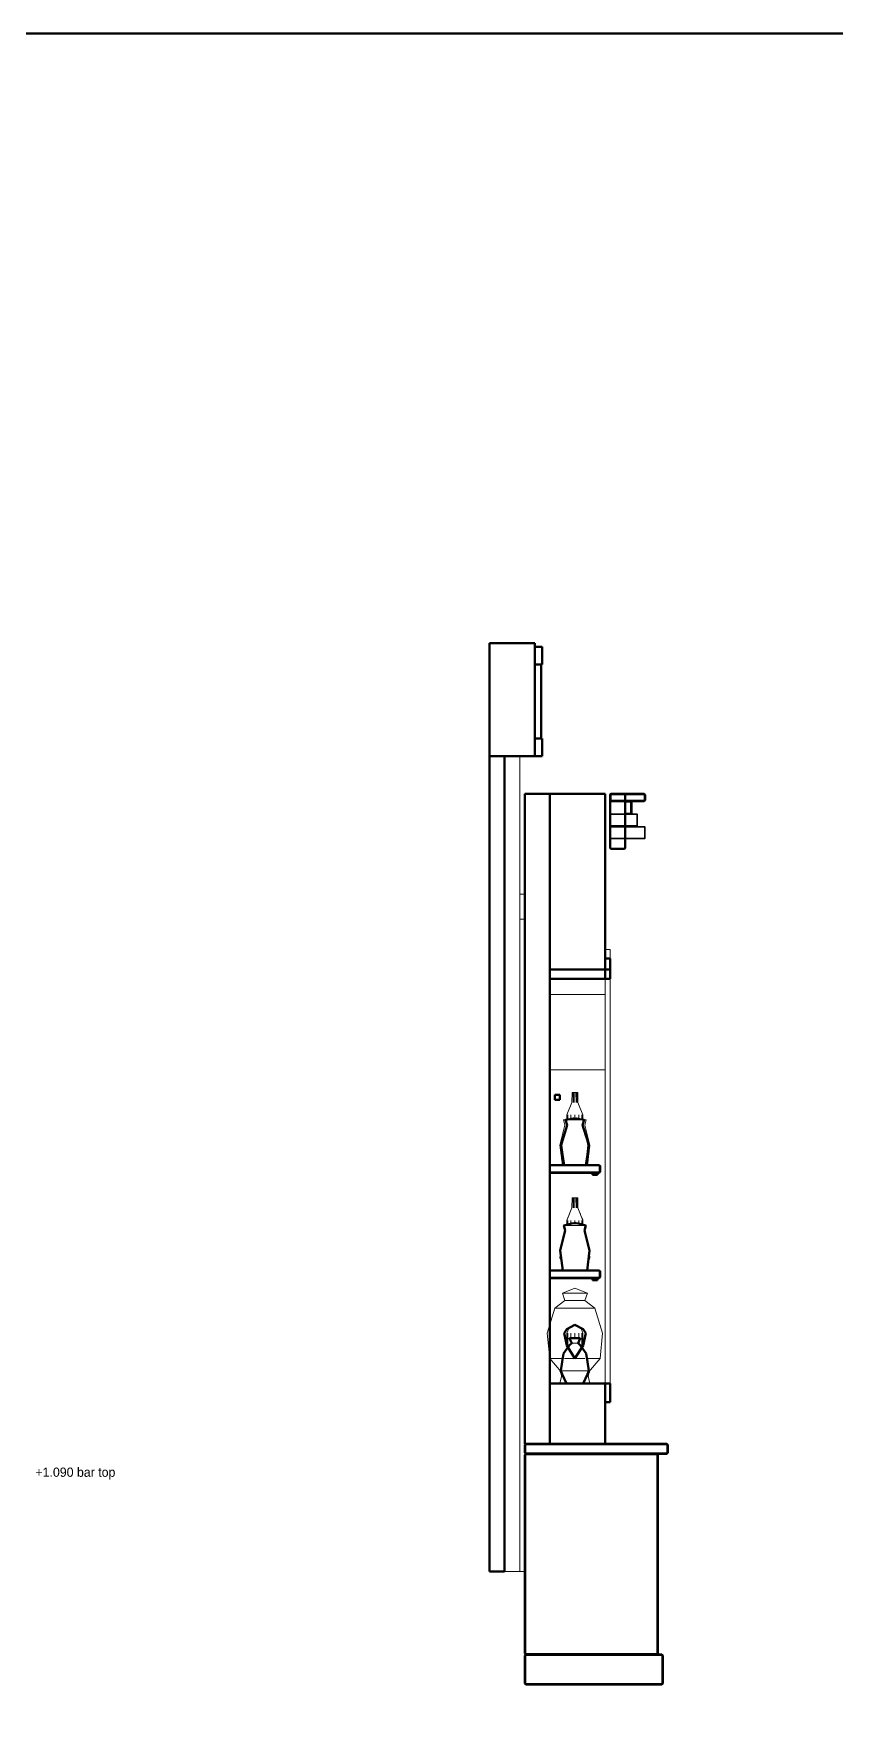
# Model space of a CAD drawing. Header units: metres. Extents: x 10 to 831, y 10 to 584.
# Drawn here: x 474.1 to 633.9, y 250.6 to 584 of the extents above; entities that cross this region are included whole.
import ezdxf

# ---------------------------------------------------------------- set-up
doc = ezdxf.new("R2010")
doc.units = ezdxf.units.M
for name, color, linetype, lineweight in [('CUT', 7, 'Continuous', 50), ('DIM', 1, 'Continuous', 13), ('FRAME', 7, 'Continuous', 50), ('VIS', 8, 'Continuous', 13)]:
    doc.layers.add(name, color=color, linetype=linetype, lineweight=lineweight)

msp = doc.modelspace()

# ---------------------------------------------------------------- linework, layer by layer
at = {"layer": 'CUT'}
for p, q in [((574, 462.5), (565, 462.5)), ((565, 462.5), (565, 440)), ((574, 440), (574, 462.5)), ((575.5, 461.75), (574, 461.75)), ((574, 461.75), (574, 458.25)), ((575.5, 458.25), (575.5, 461.75)), ((575.25, 458.25), (574, 458.25)), ((574, 458.25), (574, 443.5)), ((574, 458.25), (575.5, 458.25)), ((575.25, 443.5), (575.25, 458.25)), ((574, 443.5), (575.25, 443.5)), ((575.5, 443.5), (574, 443.5)), ((574, 443.5), (574, 440)), ((575.5, 440), (575.5, 443.5)), ((568, 440), (565, 440)), ((565, 440), (565, 277.5)), ((565, 440), (574, 440)), ((568, 277.5), (568, 440)), ((574, 440), (575.5, 440)), ((572, 303), (572, 432.5)), ((572, 432.5), (577, 432.5)), ((577, 398.6665), (577, 432.5)), ((577, 432.5), (588, 432.5)), ((577, 432.5), (577, 303)), ((588, 432.5), (588, 398.6665)), ((589, 432.3), (589.2, 432.5)), ((589.15, 432.5), (589, 432.35)), ((589, 432.35), (589, 421.65)), ((589, 431.2), (589, 432.3)), ((589.2, 431), (589, 431.2)), ((591.85, 432.5), (589.15, 432.5)), ((589.2, 432.5), (595.8, 432.5)), ((595.8, 431), (589.2, 431)), ((592, 432.35), (591.85, 432.5)), ((592, 421.65), (592, 432.35)), ((592.15, 431), (592, 430.85)), ((592, 430.85), (592, 428.65)), ((593.1, 431), (592.15, 431)), ((593.25, 430.85), (593.1, 431)), ((593.25, 428.65), (593.25, 430.85)), ((595.8, 432.5), (596, 432.3)), ((596, 431.2), (595.8, 431)), ((596, 432.3), (596, 431.2)), ((592, 428.65), (592.15, 428.5)), ((592.15, 428.5), (593.1, 428.5)), ((593.1, 428.5), (593.25, 428.65)), ((589, 421.65), (589.15, 421.5)), ((589.15, 421.5), (591.85, 421.5)), ((591.85, 421.5), (592, 421.65)), ((577, 397.5), (577, 398.6665)), ((577, 397.2825), (577, 397.5)), ((577, 397.5), (588, 397.5)), ((588, 397.5), (577, 397.5)), ((577, 395.8565), (577, 397.2825)), ((589, 399.6485), (588, 399.6485)), ((588, 399.6485), (588, 399.11)), ((588, 399.11), (588, 397.538)), ((588, 398.6665), (588, 397.5)), ((588, 397.538), (588, 397.5)), ((588, 397.5), (589, 397.5)), ((588, 397.5), (588, 397.2825)), ((588, 396.0475), (588, 397.5)), ((588, 397.5), (589, 397.5)), ((588, 397.2825), (588, 395.8565)), ((589, 399.11), (589, 399.6485)), ((589, 397.538), (589, 399.11)), ((589, 397.5), (589, 397.538)), ((589, 397.5), (589, 396.0475)), ((577, 395.616), (577, 395.8565)), ((588, 395.616), (577, 395.616)), ((588, 395.616), (588, 396.0475)), ((588, 395.8565), (588, 395.616)), ((589, 395.616), (588, 395.616)), ((589, 396.0475), (589, 395.616)), ((579, 372.5), (578, 372.5)), ((578, 372.5), (578, 371.5)), ((578, 371.5), (579, 371.5)), ((579, 371.5), (579, 372.5)), ((581.043, 367.659), (580.1515, 367.5)), ((580.1515, 367.5), (580.463, 366.5)), ((581.726, 367.7265), (581.043, 367.659)), ((582.274, 367.7265), (581.726, 367.7265)), ((582.957, 367.659), (582.274, 367.7265)), ((583.8485, 367.5), (582.957, 367.659)), ((583.537, 366.5), (583.8485, 367.5)), ((579.508, 363.437), (579.274, 362.5)), ((580.463, 366.5), (579.508, 363.437)), ((584.492, 363.437), (583.537, 366.5)), ((584.726, 362.5), (584.492, 363.437)), ((579.274, 362.5), (579.508, 360.6255)), ((579.508, 360.6255), (579.8395, 358.5)), ((584.1605, 358.5), (584.492, 360.6255)), ((584.492, 360.6255), (584.726, 362.5)), ((577.15, 358.5), (577, 358.35)), ((577, 358.35), (577, 357.15)), ((577, 357.15), (577.15, 357)), ((586.85, 358.5), (577.15, 358.5)), ((577.15, 357), (586.85, 357)), ((579.8395, 358.5), (581.043, 358.5)), ((581.043, 358.5), (581.726, 358.5)), ((581.726, 358.5), (582.274, 358.5)), ((582.274, 358.5), (582.957, 358.5)), ((582.957, 358.5), (584.1605, 358.5)), ((585.5, 356.6), (585.5, 357)), ((585.5, 357), (586.5, 357)), ((586.5, 357), (586.5, 356.6)), ((587, 358.35), (586.85, 358.5)), ((586.85, 357), (587, 357.15)), ((587, 357.15), (587, 358.35)), ((586.5, 356.6), (585.5, 356.6)), ((579.8185, 346.5), (581.377, 346.8465)), ((581.377, 346.8465), (581.761, 346.9145)), ((581.761, 346.9145), (581.9315, 346.9315)), ((581.9315, 346.9315), (582.0685, 346.9315)), ((582.0685, 346.9315), (582.239, 346.9145)), ((582.239, 346.9145), (582.623, 346.8465)), ((582.623, 346.8465), (584.1815, 346.5)), ((579.0685, 341.5), (580.0685, 345.5)), ((580.0685, 345.5), (579.8185, 346.5)), ((584.1815, 346.5), (583.9315, 345.5)), ((583.9315, 345.5), (584.9315, 341.5)), ((579.5685, 337.5), (579.0685, 341.5)), ((584.9315, 341.5), (584.4315, 337.5)), ((577.15, 337.5), (577, 337.35)), ((577, 337.35), (577, 336.15)), ((586.85, 337.5), (577.15, 337.5)), ((581.377, 337.5), (579.5685, 337.5)), ((581.761, 337.5), (581.377, 337.5)), ((581.9315, 337.5), (581.761, 337.5)), ((582.0685, 337.5), (581.9315, 337.5)), ((582.239, 337.5), (582.0685, 337.5)), ((582.623, 337.5), (582.239, 337.5)), ((584.4315, 337.5), (582.623, 337.5)), ((587, 337.35), (586.85, 337.5)), ((587, 336.15), (587, 337.35)), ((577, 336.15), (577.15, 336)), ((577.15, 336), (586.85, 336)), ((585.5, 335.6), (585.5, 336)), ((585.5, 336), (586.5, 336)), ((586.5, 335.6), (585.5, 335.6)), ((586.5, 336), (586.5, 335.6)), ((586.85, 336), (587, 336.15)), ((580.3755, 325.809), (579.8475, 325)), ((579.8475, 325), (580.3755, 322.573)), ((582, 326.6665), (580.3755, 325.809)), ((580.95, 323.9395), (580.932, 324)), ((580.932, 324), (580.95, 324)), ((580.95, 324), (581.565, 324)), ((581.3645, 323), (580.95, 323.9395)), ((581.565, 324), (582, 324)), ((583.6245, 325.809), (582, 326.6665)), ((582, 324), (582.435, 324)), ((582.435, 324), (583.05, 324)), ((583.05, 323.9395), (582.6355, 323)), ((583.05, 324), (583.068, 324)), ((583.068, 324), (583.05, 323.9395)), ((584.1525, 325), (583.6245, 325.809)), ((583.6245, 322.573), (584.1525, 325)), ((579.465, 319.294), (579.7525, 321)), ((579.7525, 321), (580.95, 322.624)), ((580.3755, 322.573), (582, 320)), ((580.95, 322.624), (581.3645, 323)), ((582, 320), (583.6245, 322.573)), ((582.6355, 323), (583.05, 322.624)), ((583.05, 322.624), (584.2475, 321)), ((584.2475, 321), (584.535, 319.294)), ((579.209, 317.5), (579.465, 319.294)), ((579.465, 316.8595), (579.209, 317.5)), ((580.3425, 315), (579.465, 316.8595)), ((584.535, 316.8595), (583.6575, 315)), ((584.535, 319.294), (584.791, 317.5)), ((584.791, 317.5), (584.535, 316.8595)), ((577, 313.3385), (577, 315)), ((577, 315), (588, 315)), ((580.95, 315), (580.3425, 315)), ((581.565, 315), (580.95, 315)), ((582, 315), (581.565, 315)), ((582.435, 315), (582, 315)), ((583.05, 315), (582.435, 315)), ((583.6575, 315), (583.05, 315)), ((589, 315), (588, 315)), ((588, 315), (588, 313.564)), ((588, 315), (588, 313.3385)), ((588, 313.564), (588, 311.25)), ((589, 312.9255), (589, 315)), ((577, 303), (577, 313.3385)), ((588, 313.3385), (588, 303)), ((588, 311.25), (589, 311.25)), ((589, 311.25), (589, 312.9255)), ((572.2, 303), (572, 302.8)), ((577, 303), (572, 303)), ((572, 302.8), (572, 301.2)), ((572, 301.2), (572.2, 301)), ((572, 300.8), (572.2, 301)), ((572, 261.2), (572, 300.8)), ((600.3, 303), (572.2, 303)), ((572.2, 301), (600.3, 301)), ((572.2, 301), (598.3, 301)), ((588, 303), (577, 303)), ((598.3, 301), (598.5, 300.8)), ((598.5, 300.8), (598.5, 261.2)), ((600.5, 302.8), (600.3, 303)), ((600.3, 301), (600.5, 301.2)), ((600.5, 301.2), (600.5, 302.8)), ((565, 277.5), (568, 277.5)), ((572.2, 261), (572, 261.2)), ((572.2, 261), (572, 260.8)), ((572, 260.8), (572, 255.2)), ((598.3, 261), (572.2, 261)), ((599.3, 261), (572.2, 261)), ((598.5, 261.2), (598.3, 261)), ((599.5, 260.8), (599.3, 261)), ((599.5, 255.2), (599.5, 260.8)), ((572, 255.2), (572.2, 255)), ((572.2, 255), (599.3, 255)), ((599.3, 255), (599.5, 255.2))]:
    msp.add_line(p, q, dxfattribs=at)
at = {"layer": 'FRAME'}
msp.add_lwpolyline([(10, 10), (831, 10), (831, 584), (10, 584), (10, 10)], close=True, dxfattribs=at)
at = {"layer": 'VIS'}
for p, q in [((574, 462.5), (565, 462.5)), ((565, 440), (565, 462.5)), ((565, 462.5), (565, 462.5)), ((574, 462.5), (565, 462.5)), ((565, 440), (565, 462.5)), ((574, 462.5), (574, 462.5)), ((574, 461.8975), (574, 462.5)), ((574, 440), (574, 462.5)), ((575.5, 461.75), (574, 461.75)), ((574, 458.456), (574, 461.75)), ((574, 461.75), (574, 461.75)), ((575.5, 461.75), (574, 461.75)), ((574, 458.25), (574, 461.75)), ((575.5, 461.75), (575.5, 461.75)), ((575.5, 458.25), (575.5, 461.75)), ((575.5, 458.25), (575.5, 461.75)), ((574, 458.25), (574, 458.25)), ((575.25, 458.25), (574, 458.25)), ((574, 443.5), (574, 458.25)), ((574, 458.25), (575.25, 458.25)), ((574, 458.25), (574, 443.5)), ((574, 458.25), (574, 458.25)), ((575.25, 458.25), (574, 458.25)), ((574, 443.5), (574, 458.25)), ((575.5, 458.25), (574, 458.25)), ((575.25, 458.25), (575.25, 458.25)), ((575.25, 443.5), (575.25, 458.25)), ((575.25, 458.25), (575.25, 458.25)), ((575.25, 443.5), (575.25, 458.25)), ((575.25, 443.5), (575.25, 458.25)), ((575.2855, 458.25), (575.5, 458.25)), ((575.5, 458.25), (575.5, 458.25)), ((574, 443.5), (574, 443.5)), ((574, 443.5), (575.25, 443.5)), ((574, 443.5), (574, 443.5)), ((575.25, 443.5), (574, 443.5)), ((574, 443.5), (574, 443.5)), ((575.25, 443.5), (574, 443.5)), ((575.5, 443.5), (574, 443.5)), ((574, 440), (574, 443.5)), ((574, 440), (574, 443.397)), ((575.5, 443.5), (575.1785, 443.5)), ((575.25, 443.5), (575.25, 443.5)), ((575.5, 443.5), (575.5, 443.5)), ((575.5, 440), (575.5, 443.5)), ((575.5, 440), (575.5, 443.5)), ((568, 440), (565, 440)), ((565, 277.5), (565, 440)), ((565, 440), (565, 440)), ((568, 440), (565, 440)), ((565, 277.5), (565, 440)), ((565, 440), (565, 440)), ((565, 440), (573.9, 440)), ((574, 440), (565, 440)), ((568, 440), (568, 440)), ((568, 277.5), (568, 440)), ((568, 440), (568, 440)), ((568, 440), (571, 440)), ((571, 440), (568, 440)), ((568, 440), (568, 277.5)), ((568, 440), (568, 440)), ((568, 440), (571, 440)), ((571, 440), (568, 440)), ((568, 440), (568, 439.9)), ((568, 440), (568, 440)), ((568, 440), (571, 440)), ((571, 440), (568, 440)), ((568, 440), (568, 439.9)), ((568, 440), (568, 440)), ((568, 440), (571, 440)), ((571, 440), (568, 440)), ((568, 440), (568, 439.9)), ((568, 440), (568, 440)), ((568, 440), (571, 440)), ((571, 440), (568, 440)), ((568, 440), (568, 439.9)), ((568, 440), (568, 440)), ((568, 440), (571, 440)), ((571, 440), (568, 440)), ((568, 440), (568, 439.9)), ((568, 440), (568, 440)), ((568, 440), (571, 440)), ((571, 440), (568, 440)), ((568, 440), (568, 439.9)), ((568, 440), (568, 440)), ((568, 440), (571, 440)), ((571, 440), (568, 440)), ((568, 440), (568, 439.9)), ((568, 440), (568, 440)), ((568, 440), (571, 440)), ((571, 440), (568, 440)), ((568, 440), (568, 439.9)), ((568, 440), (568, 440)), ((568, 440), (571, 440)), ((571, 440), (568, 440)), ((568, 440), (568, 439.9)), ((568, 440), (568, 440)), ((568, 440), (571, 440)), ((571, 440), (568, 440)), ((568, 440), (568, 439.9)), ((568, 440), (568, 440)), ((568, 440), (571, 440)), ((571, 440), (568, 440)), ((568, 440), (568, 439.9)), ((568, 440), (568, 440)), ((568, 440), (571, 440)), ((571, 440), (568, 440)), ((568, 440), (568, 439.9)), ((568, 440), (568, 440)), ((568, 440), (571, 440)), ((571, 440), (568, 440)), ((568, 440), (568, 439.9)), ((568, 440), (568, 440)), ((568, 440), (571, 440)), ((571, 440), (568, 440)), ((568, 440), (568, 439.9)), ((568, 440), (568, 440)), ((568, 440), (571, 440)), ((571, 440), (568, 440)), ((568, 440), (568, 439.9)), ((568, 440), (568, 440)), ((568, 440), (571, 440)), ((571, 440), (568, 440)), ((568, 440), (568, 439.9)), ((568, 440), (568, 440)), ((568, 440), (571, 440)), ((571, 440), (568, 440)), ((568, 440), (568, 439.9)), ((568, 440), (568, 440)), ((568, 440), (571, 440)), ((571, 440), (568, 440)), ((568, 440), (568, 439.9)), ((568, 440), (568, 440)), ((568, 440), (571, 440)), ((571, 440), (568, 440)), ((568, 440), (568, 439.9)), ((568, 440), (568, 440)), ((568, 440), (571, 440)), ((571, 440), (568, 440)), ((568, 440), (568, 439.9)), ((568, 440), (568, 440)), ((568, 440), (571, 440)), ((571, 440), (568, 440)), ((568, 440), (568, 439.9)), ((571, 440), (571, 440)), ((571, 277.5), (571, 440)), ((571, 440), (571, 440)), ((571, 440), (571, 440)), ((571, 440), (571, 440)), ((571, 440), (571, 440)), ((571, 440), (571, 440)), ((571, 440), (571, 440)), ((571, 440), (571, 440)), ((571, 440), (571, 440)), ((571, 440), (571, 440)), ((571, 440), (571, 440)), ((571, 440), (571, 440)), ((571, 440), (571, 440)), ((571, 440), (571, 440)), ((571, 440), (571, 440)), ((571, 440), (571, 440)), ((571, 440), (571, 440)), ((571, 440), (571, 440)), ((571, 440), (571, 440)), ((571, 440), (571, 440)), ((571, 440), (571, 440)), ((571, 440), (571, 440)), ((574, 440), (574, 440)), ((574, 440), (575.5, 440)), ((575.5, 440), (574, 440)), ((574, 440), (574, 440)), ((575.5, 440), (575.5, 440)), ((572, 303), (572, 432.5)), ((577, 432.5), (572, 432.5)), ((572, 432.5), (572, 432.5)), ((577, 432.5), (572, 432.5)), ((572, 303), (572, 432.5)), ((577, 397.673), (577, 432.5)), ((577, 432.5), (577, 432.5)), ((577, 432.5), (577, 432.5)), ((577, 432.5), (577, 397.6)), ((577, 432.5), (588, 432.5)), ((577, 432.5), (588, 432.5)), ((577, 432.5), (577, 398.6665)), ((577, 303), (577, 432.5)), ((588, 401.5), (588, 432.5)), ((588, 432.5), (588, 432.5)), ((588, 432.5), (588, 398.6665)), ((589, 432.35), (589.15, 432.5)), ((589, 432.3), (589.2, 432.5)), ((589, 432.3), (589.2, 432.5)), ((589, 432.35), (589.15, 432.5)), ((589, 432.35), (589, 432.35)), ((589, 421.65), (589, 432.35)), ((589.2, 432.3), (589, 432.3)), ((589, 431.2), (589, 432.3)), ((589, 432.3), (589, 432.3)), ((589, 431.2), (589, 432.3)), ((589, 428.514), (589, 431.2395)), ((589.2, 431), (589, 431.2)), ((589, 431.2), (589.2, 431.2)), ((589, 431.2), (589, 431.2)), ((589, 431.2), (589.2, 431)), ((589.15, 432.5), (589.15, 432.425)), ((589.15, 432.5), (589.15, 432.5)), ((589.15, 432.5), (589.254, 432.5)), ((591.85, 432.5), (589.15, 432.5)), ((589.15, 430.937), (589.15, 428.413)), ((589.2, 432.5), (589.2, 432.3)), ((589.2, 432.5), (595.8, 432.5)), ((589.2, 432.5), (589.2, 432.5)), ((595.8, 432.5), (589.2, 432.5)), ((589.2, 432.3), (589.2, 431.2)), ((595.8, 432.3), (589.2, 432.3)), ((589.2, 431.2), (589.2, 431)), ((589.2, 431.2), (595.8, 431.2)), ((592, 431), (589.2, 431)), ((589.2, 431), (589.2, 431)), ((595.8, 431), (589.2, 431)), ((591.85, 432.5), (591.85, 432.5)), ((592, 432.35), (591.85, 432.5)), ((591.85, 431.3405), (591.85, 432.249)), ((591.85, 428.514), (591.85, 431.0375)), ((592, 432.35), (591.925, 432.35)), ((592, 432.35), (592, 432.35)), ((592, 432.35), (592, 430.836)), ((592, 421.65), (592, 432.35)), ((592, 430.85), (592.15, 431)), ((592, 430.85), (592.15, 431)), ((592.15, 430.85), (592, 430.85)), ((592, 428.65), (592, 430.85)), ((592, 430.85), (592, 430.85)), ((592, 428.65), (592, 430.85)), ((592.15, 431), (592.15, 430.85)), ((592.15, 431), (592.15, 431)), ((592.15, 431), (593.1, 431)), ((593.1, 431), (592.15, 431)), ((593.1, 430.85), (592.15, 430.85)), ((592.15, 430.85), (592.15, 428.65)), ((595.8, 431), (593.1, 431)), ((593.1, 431), (593.25, 430.85)), ((593.1, 430.85), (593.1, 431)), ((593.1, 431), (593.1, 431)), ((593.25, 430.85), (593.1, 431)), ((593.25, 430.85), (593.1, 430.85)), ((593.1, 428.65), (593.1, 430.85)), ((593.25, 430.85), (593.25, 428.65)), ((593.25, 430.85), (593.25, 430.85)), ((593.25, 428.65), (593.25, 430.85)), ((595.8, 432.5), (596, 432.3)), ((595.8, 432.3), (595.8, 432.5)), ((595.8, 432.5), (595.8, 432.5)), ((596, 432.3), (595.8, 432.5)), ((596, 432.3), (595.8, 432.3)), ((595.8, 431.2), (595.8, 432.3)), ((595.8, 431), (595.8, 431.2)), ((595.8, 431.2), (596, 431.2)), ((596, 431.2), (595.8, 431)), ((596, 431.2), (595.8, 431)), ((595.8, 431), (595.8, 431)), ((596, 432.3), (596, 432.3)), ((596, 432.3), (596, 431.2)), ((596, 431.2), (596, 432.3)), ((596, 431.2), (596, 431.2)), ((589.15, 428.5), (589, 428.35)), ((589, 428.35), (589.15, 428.35)), ((589, 428.35), (589, 426.15)), ((589.15, 428.5), (589.075, 428.425)), ((589.15, 428.5), (589.075, 428.425)), ((589.15, 428.5), (589.075, 428.425)), ((589.15, 428.5), (589.075, 428.425)), ((589.15, 428.5), (589.075, 428.425)), ((589.15, 428.5), (589.075, 428.425)), ((589.15, 428.5), (589.075, 428.425)), ((589.15, 428.5), (589.075, 428.425)), ((589.15, 428.5), (589.075, 428.425)), ((589.15, 428.5), (589.075, 428.425)), ((589.15, 428.5), (589.075, 428.425)), ((589.15, 428.5), (589.075, 428.425)), ((589.15, 428.5), (589.075, 428.425)), ((589.15, 428.5), (589.075, 428.425)), ((589.15, 428.5), (589.075, 428.425)), ((589.15, 428.5), (589.075, 428.425)), ((589.15, 428.5), (589.15, 428.425)), ((589.15, 428.35), (589.15, 428.5)), ((591.95, 428.5), (589.15, 428.5)), ((589.15, 428.5), (589.15, 428.5)), ((589.15, 428.5), (592.05, 428.5)), ((589.15, 428.5), (589.15, 428.425)), ((589.15, 428.5), (589.15, 428.5)), ((591.95, 428.5), (589.15, 428.5)), ((589.15, 428.5), (592.05, 428.5)), ((589.15, 428.5), (589.15, 428.425)), ((591.95, 428.5), (589.15, 428.5)), ((589.15, 428.5), (589.15, 428.5)), ((589.15, 428.5), (592.05, 428.5)), ((589.15, 428.5), (589.15, 428.425)), ((589.15, 428.5), (589.15, 428.5)), ((591.95, 428.5), (589.15, 428.5)), ((589.15, 428.5), (592.05, 428.5)), ((589.15, 428.5), (589.15, 428.425)), ((591.95, 428.5), (589.15, 428.5)), ((589.15, 428.5), (589.15, 428.5)), ((589.15, 428.5), (592.05, 428.5)), ((589.15, 428.5), (589.15, 428.425)), ((589.15, 428.5), (589.15, 428.5)), ((591.95, 428.5), (589.15, 428.5)), ((589.15, 428.5), (592.05, 428.5)), ((589.15, 428.5), (589.15, 428.425)), ((591.95, 428.5), (589.15, 428.5)), ((589.15, 428.5), (589.15, 428.5)), ((589.15, 428.5), (592.05, 428.5)), ((589.15, 428.5), (589.15, 428.425)), ((589.15, 428.5), (589.15, 428.5)), ((591.95, 428.5), (589.15, 428.5)), ((589.15, 428.5), (592.05, 428.5)), ((589.15, 428.5), (589.15, 428.425)), ((591.95, 428.5), (589.15, 428.5)), ((589.15, 428.5), (589.15, 428.5)), ((589.15, 428.5), (592.05, 428.5)), ((589.15, 428.5), (589.15, 428.425)), ((589.15, 428.5), (589.15, 428.5)), ((591.95, 428.5), (589.15, 428.5)), ((589.15, 428.5), (592.05, 428.5)), ((589.15, 428.5), (589.15, 428.425)), ((591.95, 428.5), (589.15, 428.5)), ((589.15, 428.5), (589.15, 428.5)), ((589.15, 428.5), (592.05, 428.5)), ((589.15, 428.5), (589.15, 428.425)), ((589.15, 428.5), (589.15, 428.5)), ((591.95, 428.5), (589.15, 428.5)), ((589.15, 428.5), (592.05, 428.5)), ((589.15, 428.5), (589.15, 428.425)), ((591.95, 428.5), (589.15, 428.5)), ((589.15, 428.5), (589.15, 428.5)), ((589.15, 428.5), (592.05, 428.5)), ((589.15, 428.5), (589.15, 428.425)), ((589.15, 428.5), (589.15, 428.5)), ((591.95, 428.5), (589.15, 428.5)), ((589.15, 428.5), (592.05, 428.5)), ((589.15, 428.5), (589.15, 428.425)), ((591.95, 428.5), (589.15, 428.5)), ((589.15, 428.5), (589.15, 428.5)), ((589.15, 428.5), (592.05, 428.5)), ((589.15, 428.5), (589.15, 428.425)), ((589.15, 428.5), (589.15, 428.5)), ((591.95, 428.5), (589.15, 428.5)), ((589.15, 428.5), (592.05, 428.5)), ((589.15, 428.5), (589.15, 428.425)), ((591.95, 428.5), (589.15, 428.5)), ((589.15, 428.5), (589.15, 428.5)), ((589.15, 428.5), (592.05, 428.5)), ((589.15, 428.35), (594.35, 428.35)), ((589.15, 426.15), (589.15, 428.35)), ((592.15, 428.5), (592, 428.65)), ((592, 428.65), (592.15, 428.65)), ((592, 428.65), (592, 428.65)), ((592, 428.65), (592.15, 428.5)), ((592, 428.514), (592, 428.413)), ((592.15, 428.65), (592.15, 428.5)), ((592.15, 428.65), (593.1, 428.65)), ((593.1, 428.5), (592.15, 428.5)), ((592.15, 428.5), (592.15, 428.5)), ((593.1, 428.5), (592.15, 428.5)), ((594.35, 428.5), (593.05, 428.5)), ((594.35, 428.5), (593.05, 428.5)), ((594.35, 428.5), (593.05, 428.5)), ((594.35, 428.5), (593.05, 428.5)), ((594.35, 428.5), (593.05, 428.5)), ((594.35, 428.5), (593.05, 428.5)), ((594.35, 428.5), (593.05, 428.5)), ((594.35, 428.5), (593.05, 428.5)), ((594.35, 428.5), (593.05, 428.5)), ((594.35, 428.5), (593.05, 428.5)), ((594.35, 428.5), (593.05, 428.5)), ((594.35, 428.5), (593.05, 428.5)), ((594.35, 428.5), (593.05, 428.5)), ((594.35, 428.5), (593.05, 428.5)), ((594.35, 428.5), (593.05, 428.5)), ((594.35, 428.5), (593.05, 428.5)), ((594.35, 428.5), (593.05, 428.5)), ((593.1, 428.5), (593.1, 428.65)), ((593.1, 428.65), (593.25, 428.65)), ((593.25, 428.65), (593.1, 428.5)), ((593.25, 428.65), (593.1, 428.5)), ((593.1, 428.5), (593.1, 428.5)), ((593.15, 428.5), (594.35, 428.5)), ((593.15, 428.5), (594.35, 428.5)), ((593.15, 428.5), (594.35, 428.5)), ((593.15, 428.5), (594.35, 428.5)), ((593.15, 428.5), (594.35, 428.5)), ((593.15, 428.5), (594.35, 428.5)), ((593.15, 428.5), (594.35, 428.5)), ((593.15, 428.5), (594.35, 428.5)), ((593.15, 428.5), (594.35, 428.5)), ((593.15, 428.5), (594.35, 428.5)), ((593.15, 428.5), (594.35, 428.5)), ((593.15, 428.5), (594.35, 428.5)), ((593.15, 428.5), (594.35, 428.5)), ((593.15, 428.5), (594.35, 428.5)), ((593.15, 428.5), (594.35, 428.5)), ((593.15, 428.5), (594.35, 428.5)), ((593.15, 428.5), (594.35, 428.5)), ((593.25, 428.65), (593.25, 428.65)), ((594.35, 428.5), (594.425, 428.425)), ((594.35, 428.5), (594.35, 428.35)), ((594.5, 428.35), (594.35, 428.5)), ((594.35, 428.5), (594.35, 428.5)), ((594.35, 428.5), (594.425, 428.425)), ((594.35, 428.5), (594.35, 428.425)), ((594.35, 428.5), (594.35, 428.5)), ((594.35, 428.5), (594.425, 428.425)), ((594.35, 428.5), (594.35, 428.425)), ((594.35, 428.5), (594.35, 428.5)), ((594.35, 428.5), (594.425, 428.425)), ((594.35, 428.5), (594.35, 428.425)), ((594.35, 428.5), (594.35, 428.5)), ((594.35, 428.5), (594.425, 428.425)), ((594.35, 428.5), (594.35, 428.425)), ((594.35, 428.5), (594.35, 428.5)), ((594.35, 428.5), (594.425, 428.425)), ((594.35, 428.5), (594.35, 428.425)), ((594.35, 428.5), (594.35, 428.5)), ((594.35, 428.5), (594.425, 428.425)), ((594.35, 428.5), (594.35, 428.425)), ((594.35, 428.5), (594.35, 428.5)), ((594.35, 428.5), (594.425, 428.425)), ((594.35, 428.5), (594.35, 428.425)), ((594.35, 428.5), (594.35, 428.5)), ((594.35, 428.5), (594.425, 428.425)), ((594.35, 428.5), (594.35, 428.425)), ((594.35, 428.5), (594.35, 428.5)), ((594.35, 428.5), (594.425, 428.425)), ((594.35, 428.5), (594.35, 428.425)), ((594.35, 428.5), (594.35, 428.5)), ((594.35, 428.5), (594.425, 428.425)), ((594.35, 428.5), (594.35, 428.425)), ((594.35, 428.5), (594.35, 428.5)), ((594.35, 428.5), (594.425, 428.425)), ((594.35, 428.5), (594.35, 428.425)), ((594.35, 428.5), (594.35, 428.5)), ((594.35, 428.5), (594.425, 428.425)), ((594.35, 428.5), (594.35, 428.425)), ((594.35, 428.5), (594.35, 428.5)), ((594.35, 428.5), (594.425, 428.425)), ((594.35, 428.5), (594.35, 428.425)), ((594.35, 428.5), (594.35, 428.5)), ((594.35, 428.5), (594.425, 428.425)), ((594.35, 428.5), (594.35, 428.425)), ((594.35, 428.5), (594.35, 428.5)), ((594.35, 428.5), (594.425, 428.425)), ((594.35, 428.5), (594.35, 428.425)), ((594.35, 428.5), (594.35, 428.5)), ((594.35, 428.5), (594.425, 428.425)), ((594.35, 428.5), (594.35, 428.425)), ((594.35, 428.5), (594.35, 428.5)), ((594.35, 428.35), (594.5, 428.35)), ((594.35, 428.35), (594.35, 426.15)), ((594.5, 428.35), (594.5, 428.35)), ((594.5, 426.15), (594.5, 428.35)), ((589, 425.8895), (589, 426.1925)), ((589.15, 426.15), (589, 426.15)), ((589, 426.15), (589.15, 426)), ((589, 426.15), (589, 426.15)), ((589, 425.85), (589.15, 425.85)), ((589, 425.85), (589, 423.65)), ((589.15, 423.65), (589, 423.65)), ((589, 423.65), (589.15, 423.5)), ((589, 423.65), (589, 423.65)), ((589, 421.65), (589, 423.568)), ((589.15, 426), (589.15, 426.15)), ((594.35, 426.15), (589.15, 426.15)), ((589.15, 426), (594.35, 426)), ((589.15, 425.85), (589.15, 425.925)), ((589.15, 423.65), (589.15, 425.85)), ((589.15, 425.85), (595.85, 425.85)), ((589.15, 423.5), (589.15, 423.65)), ((595.85, 423.65), (589.15, 423.65)), ((589.15, 423.5), (595.85, 423.5)), ((589.15, 423.467), (589.15, 421.65)), ((591.85, 421.65), (591.85, 423.568)), ((592, 423.467), (592, 421.65)), ((595.85, 426), (594.3275, 426)), ((594.35, 426), (594.5, 426.15)), ((594.5, 426.15), (594.35, 426.15)), ((594.35, 426.15), (594.35, 426)), ((594.35, 426), (594.35, 426)), ((595.85, 426), (595.85, 425.85)), ((596, 425.85), (595.85, 426)), ((595.85, 425.85), (596, 425.85)), ((595.85, 425.85), (595.85, 423.65)), ((595.85, 423.5), (596, 423.65)), ((596, 423.65), (595.85, 423.65)), ((595.85, 423.65), (595.85, 423.5)), ((595.85, 423.5), (595.85, 423.5)), ((596, 425.85), (596, 425.85)), ((596, 423.65), (596, 425.85)), ((589.15, 421.5), (589, 421.65)), ((589, 421.65), (589.15, 421.65)), ((589, 421.65), (589, 421.65)), ((589, 421.65), (589.15, 421.5)), ((589.15, 421.65), (589.15, 421.5)), ((589.15, 421.65), (591.85, 421.65)), ((591.85, 421.5), (589.15, 421.5)), ((589.15, 421.5), (589.15, 421.5)), ((591.85, 421.5), (589.15, 421.5)), ((591.85, 421.5), (591.85, 421.65)), ((591.85, 421.65), (592, 421.65)), ((592, 421.65), (591.85, 421.5)), ((592, 421.65), (591.85, 421.5)), ((591.85, 421.5), (591.85, 421.5)), ((592, 421.65), (592, 421.65)), ((571.158, 412.5), (571.8945, 412.5)), ((571.158, 412.5), (571.8945, 412.5)), ((571.7895, 407.5), (571.0525, 407.5)), ((588, 399.6485), (588, 401.4985)), ((588, 401.4985), (588, 401.463)), ((588, 401.4985), (589, 401.4985)), ((589, 401.4985), (589, 399.6485)), ((577, 397.5), (577, 398.6665)), ((577, 397.5), (577, 397.5)), ((577, 397.5), (577, 395.875)), ((577, 397.5), (588, 397.5)), ((577, 397.5), (577, 397.5)), ((588, 397.5), (577, 397.5)), ((577, 397.5), (577, 397.5)), ((577, 397.5), (588, 397.5)), ((577, 397.5), (588, 397.5)), ((577, 397.5), (577, 397.2825)), ((577, 395.8565), (577, 397.2825)), ((588, 399.6485), (589, 399.6485)), ((588, 399.6485), (588, 399.11)), ((588, 399.6455), (588, 399.3605)), ((588, 399.3605), (588, 397.5755)), ((588, 399.11), (588, 397.538)), ((588, 397.5), (588, 398.6665)), ((588, 397.5755), (588, 397.538)), ((588, 397.5), (588, 397.538)), ((588, 395.875), (588, 397.5)), ((588, 397.5), (588, 397.5)), ((588, 397.5), (588, 397.5)), ((588, 397.5), (588, 397.4645)), ((588, 397.5), (588, 397.5)), ((588, 397.5), (588, 395.875)), ((588, 397.5), (589, 397.5)), ((588, 397.5), (588, 397.5)), ((589, 397.5), (588, 397.5)), ((588, 397.5), (588, 397.5)), ((588, 397.5), (588, 397.5)), ((588, 397.5), (589, 397.5)), ((588, 397.5), (589, 397.5)), ((588, 397.5), (588, 396.0475)), ((588, 397.5), (588, 397.2825)), ((588, 397.2825), (588, 395.8565)), ((589, 399.3605), (589, 399.681)), ((589, 399.6485), (589, 399.11)), ((589, 397.5755), (589, 399.3605)), ((589, 397.538), (589, 399.11)), ((589, 397.5), (589, 397.538)), ((589, 395.875), (589, 397.5)), ((589, 397.5), (589, 397.5)), ((589, 397.5), (589, 397.5)), ((589, 397.5), (589, 397.4645)), ((589, 397.5), (589, 397.5)), ((589, 397.5), (589, 396.0475)), ((577, 395.875), (577, 395.616)), ((577, 395.616), (577, 395.8565)), ((577, 395.616), (588, 395.616)), ((577, 394.1665), (577, 395.5905)), ((577, 392.5), (577, 394.1665)), ((588, 396.0475), (588, 395.616)), ((588, 395.616), (588, 395.875)), ((588, 395.875), (588, 395.616)), ((588, 395.616), (588, 395.8565)), ((588, 395.616), (589, 395.616)), ((588, 394.1665), (588, 395.5905)), ((588, 395.5495), (588, 394.1665)), ((588, 394.1665), (588, 392.5)), ((588, 392.375), (588, 394.1665)), ((589, 396.0475), (589, 395.616)), ((589, 395.616), (589, 395.875)), ((589, 395.5495), (589, 394.1665)), ((589, 394.1665), (589, 392.375)), ((577, 392.5), (577, 392.5)), ((577, 392.375), (577, 392.5)), ((588, 392.5), (577, 392.5)), ((577, 390.5), (577, 392.375)), ((577, 388.5415), (577, 390.5)), ((588, 392.5), (588, 392.5)), ((588, 392.5), (588, 392.375)), ((588, 392.375), (588, 390.5)), ((588, 390.5), (588, 392.375)), ((588, 390.5), (588, 388.5415)), ((588, 388.5415), (588, 390.5)), ((589, 392.375), (589, 390.5)), ((589, 390.5), (589, 388.5415)), ((577, 386.5), (577, 388.5415)), ((588, 388.5415), (588, 386.5)), ((588, 386.5), (588, 388.5415)), ((589, 388.5415), (589, 386.5)), ((577, 384.375), (577, 386.5)), ((577, 382.1665), (577, 384.375)), ((588, 386.5), (588, 384.375)), ((588, 384.375), (588, 386.5)), ((588, 384.375), (588, 382.1665)), ((588, 382.1665), (588, 384.375)), ((589, 386.5), (589, 384.375)), ((589, 384.375), (589, 382.1665)), ((577, 379.875), (577, 382.1665)), ((588, 382.1665), (588, 379.875)), ((588, 379.875), (588, 382.1665)), ((589, 382.1665), (589, 379.875)), ((577, 377.5), (577, 379.875)), ((577, 377.5), (588, 377.5)), ((577, 377.5), (577, 377.5)), ((577, 375.0415), (577, 377.5)), ((588, 377.5), (577, 377.5)), ((588, 379.875), (588, 377.5)), ((588, 377.5), (588, 379.875)), ((588, 377.5), (588, 377.5)), ((588, 377.5), (588, 375.0415)), ((588, 375.0415), (588, 377.5)), ((589, 379.875), (589, 377.5)), ((589, 377.5), (589, 375.0415)), ((577, 372.5), (577, 375.0415)), ((588, 375.0415), (588, 372.5)), ((588, 372.5), (588, 375.0415)), ((589, 375.0415), (589, 372.5)), ((577, 358.4755), (577, 372.5)), ((579, 372.5), (578, 372.5)), ((578, 371.5), (578, 372.5)), ((578, 372.5), (578, 372.5)), ((579, 372.5), (578, 372.5)), ((578, 371.5), (578, 372.5)), ((578, 371.5), (578, 371.5)), ((578, 371.5), (579, 371.5)), ((579, 371.5), (578, 371.5)), ((579, 372.5), (579, 372.5)), ((579, 371.5), (579, 372.5)), ((579, 371.5), (579, 372.5)), ((579, 371.5), (579, 371.5)), ((580.4, 368.5), (581.4, 371)), ((581.4, 371), (581.45, 373)), ((581.45, 373), (581.487, 373)), ((581.5235, 373), (581.45, 373)), ((581.4805, 371), (581.5235, 373)), ((581.725, 373), (581.5235, 373)), ((581.7, 371), (581.725, 373)), ((582, 373), (581.725, 373)), ((582, 371), (582, 373)), ((582.275, 373), (582, 373)), ((582.3, 371), (582.275, 373)), ((582.4765, 373), (582.275, 373)), ((582.5195, 371), (582.4765, 373)), ((582.55, 373), (582.4765, 373)), ((582.55, 373), (582.6, 371)), ((582.6, 371), (583.6, 368.5)), ((588, 372.5), (588, 315)), ((588, 315), (588, 372.5)), ((589, 372.5), (589, 315)), ((579.75, 367.5), (582, 368)), ((580, 366.5), (579.75, 367.5)), ((579.75, 367.5), (579.7725, 367.5)), ((579.973, 367.5), (579.75, 367.5)), ((579.9545, 367.5455), (580.466, 367.659)), ((579.9545, 367.5455), (580.466, 367.659)), ((579.9545, 367.5455), (580.466, 367.659)), ((580.1515, 367.5), (579.973, 367.5)), ((580.1515, 367.5), (581.043, 367.659)), ((580.463, 366.5), (580.1515, 367.5)), ((580.2225, 367.5), (580.597, 367.5)), ((580.4, 367.7), (580.4, 368.5)), ((580.597, 367.5), (581.4995, 367.5)), ((580.6145, 367.7), (580.6145, 368.5)), ((581.726, 367.7265), (581.043, 367.659)), ((581.2, 367.9), (581.2, 368.5)), ((581.4995, 367.5), (582.5005, 367.5)), ((582.274, 367.7265), (581.726, 367.7265)), ((582, 368.1), (582, 368.5)), ((582, 368), (584.25, 367.5)), ((582.957, 367.659), (582.274, 367.7265)), ((582.5005, 367.5), (583.403, 367.5)), ((582.8, 367.9), (582.8, 368.5)), ((583.8485, 367.5), (582.957, 367.659)), ((583.3855, 367.7), (583.3855, 368.5)), ((583.403, 367.5), (583.84, 367.5)), ((583.537, 366.5), (583.8485, 367.5)), ((583.6, 368.5), (583.6, 367.6)), ((583.6365, 367.6365), (584.1475, 367.5225)), ((583.6365, 367.6365), (584.1475, 367.5225)), ((583.6365, 367.6365), (584.1475, 367.5225)), ((584.027, 367.5), (583.8485, 367.5)), ((584.25, 367.5), (584, 366.5)), ((584.25, 367.5), (584.027, 367.5)), ((579, 362.5), (580, 366.5)), ((579.05, 362.7), (579.275, 363.6)), ((579.05, 362.7), (579.275, 363.6)), ((579.05, 362.7), (579.275, 363.6)), ((579.274, 362.5), (579.508, 363.437)), ((579.35, 363.9), (579.375, 364)), ((579.35, 363.9), (579.375, 364)), ((579.35, 363.9), (579.375, 364)), ((579.45, 364.3), (579.475, 364.4)), ((579.45, 364.3), (579.475, 364.4)), ((579.45, 364.3), (579.475, 364.4)), ((580.463, 366.5), (579.508, 363.437)), ((579.6, 364.9), (579.625, 365)), ((579.6, 364.9), (579.625, 365)), ((579.6, 364.9), (579.625, 365)), ((579.7, 365.3), (579.725, 365.4)), ((579.7, 365.3), (579.725, 365.4)), ((579.7, 365.3), (579.725, 365.4)), ((584.492, 363.437), (583.537, 366.5)), ((584, 366.5), (585, 362.5)), ((584.726, 362.5), (584.492, 363.437)), ((579.5, 358.5), (579, 362.5)), ((579.15, 361.3), (579.1375, 361.4)), ((579.15, 361.3), (579.1375, 361.4)), ((579.15, 361.3), (579.1375, 361.4)), ((579.508, 360.6255), (579.274, 362.5)), ((579.8395, 358.5), (579.508, 360.6255)), ((584.1605, 358.5), (584.492, 360.6255)), ((584.726, 362.5), (584.492, 360.6255)), ((585, 362.5), (584.5, 358.5)), ((584.725, 360.3), (584.6875, 360)), ((584.725, 360.3), (584.6875, 360)), ((584.725, 360.3), (584.6875, 360)), ((584.85, 361.3), (584.8125, 361)), ((584.85, 361.3), (584.8125, 361)), ((584.85, 361.3), (584.8125, 361)), ((584.95, 362.1), (584.9375, 362)), ((584.95, 362.1), (584.9375, 362)), ((584.95, 362.1), (584.9375, 362)), ((577, 358.35), (577.15, 358.5)), ((577, 358.35), (577.15, 358.5)), ((577.15, 358.35), (577, 358.35)), ((577, 357.15), (577, 358.35)), ((577, 358.35), (577, 358.35)), ((577, 357.15), (577, 358.35)), ((577, 337.439), (577, 357.1735)), ((577.15, 357), (577, 357.15)), ((577, 357.15), (577.15, 357.15)), ((577, 357.15), (577, 357.15)), ((577, 357.15), (577.15, 357)), ((577.15, 358.5), (577.15, 358.35)), ((577.15, 358.5), (577.15, 358.5)), ((577.15, 358.5), (579.474, 358.5)), ((586.85, 358.5), (577.15, 358.5)), ((586.85, 358.35), (577.15, 358.35)), ((577.15, 358.35), (577.15, 357.15)), ((577.15, 357.15), (577.15, 357)), ((577.15, 357.15), (586.85, 357.15)), ((585.4355, 357), (577.15, 357)), ((577.15, 357), (577.15, 357)), ((586.85, 357), (577.15, 357)), ((579.35, 359.7), (579.3375, 359.8)), ((579.35, 359.7), (579.3375, 359.8)), ((579.35, 359.7), (579.3375, 359.8)), ((579.5, 358.5), (579.7475, 358.5)), ((579.7475, 358.5), (579.8395, 358.5)), ((580.4415, 358.5), (579.817, 358.5)), ((581.043, 358.5), (579.8395, 358.5)), ((581.4435, 358.5), (580.4415, 358.5)), ((581.726, 358.5), (581.043, 358.5)), ((582.5565, 358.5), (581.4435, 358.5)), ((582.274, 358.5), (581.726, 358.5)), ((582.957, 358.5), (582.274, 358.5)), ((583.5585, 358.5), (582.5565, 358.5)), ((584.1605, 358.5), (582.957, 358.5)), ((584.1135, 358.5), (583.5585, 358.5)), ((584.1605, 358.5), (584.2525, 358.5)), ((584.2525, 358.5), (584.5, 358.5)), ((584.5, 358.5), (584.475, 358.5)), ((584.525, 358.7), (584.5125, 358.6)), ((584.525, 358.7), (584.5125, 358.6)), ((584.525, 358.7), (584.5125, 358.6)), ((584.625, 359.5), (584.5625, 359)), ((584.625, 359.5), (584.5625, 359)), ((584.625, 359.5), (584.5625, 359)), ((584.627, 358.5), (586.85, 358.5)), ((585.5, 356.6), (585.5, 357)), ((586.5, 357), (585.5, 357)), ((585.5, 357), (585.5, 357)), ((585.5, 356.6), (585.5, 357)), ((586.5, 357), (585.5, 357)), ((586.5, 357), (586.5, 357)), ((586.5, 356.6), (586.5, 357)), ((586.5, 356.6), (586.5, 357)), ((586.85, 357), (586.547, 357)), ((586.85, 358.5), (587, 358.35)), ((586.85, 358.35), (586.85, 358.5)), ((586.85, 358.5), (586.85, 358.5)), ((587, 358.35), (586.85, 358.5)), ((587, 358.35), (586.85, 358.35)), ((586.85, 357.15), (586.85, 358.35)), ((586.85, 357), (586.85, 357.15)), ((586.85, 357.15), (587, 357.15)), ((587, 357.15), (586.85, 357)), ((587, 357.15), (586.85, 357)), ((586.85, 357), (586.85, 357)), ((587, 358.35), (587, 358.35)), ((587, 358.35), (587, 357.15)), ((587, 357.15), (587, 358.35)), ((587, 357.15), (587, 357.15)), ((585.5, 356.6), (586.5, 356.6)), ((585.5, 356.6), (585.5, 356.6)), ((586.5, 356.6), (585.5, 356.6)), ((586.5, 356.6), (586.5, 356.6)), ((581.4, 350), (581.45, 352)), ((581.405, 350.2), (581.4075, 350.3)), ((581.415, 350.6), (581.4175, 350.7)), ((581.43, 351.2), (581.4325, 351.3)), ((581.44, 351.6), (581.4425, 351.7)), ((581.45, 352), (581.487, 352)), ((581.5235, 352), (581.45, 352)), ((581.4805, 350), (581.5235, 352)), ((581.725, 352), (581.5235, 352)), ((581.7, 350), (581.725, 352)), ((582, 352), (581.725, 352)), ((582, 350), (582, 352)), ((582.275, 352), (582, 352)), ((582.3, 350), (582.275, 352)), ((582.4765, 352), (582.275, 352)), ((582.5195, 350), (582.4765, 352)), ((582.55, 352), (582.4765, 352)), ((582.55, 352), (582.6, 350)), ((582.56, 351.6), (582.5625, 351.5)), ((582.57, 351.2), (582.5725, 351.1)), ((582.585, 350.6), (582.5875, 350.5)), ((582.595, 350.2), (582.5975, 350.1)), ((579.8185, 346.5), (581.377, 346.8465)), ((580.4, 347.5), (581.4, 350)), ((580.4, 346.7), (580.4, 347.5)), ((580.477, 347.6925), (580.669, 348.173)), ((580.6145, 346.7), (580.6145, 347.5)), ((580.8615, 348.654), (580.9, 348.75)), ((581.0155, 349.0385), (581.131, 349.327)), ((581.2, 346.9), (581.2, 347.5)), ((581.377, 346.8465), (581.761, 346.9145)), ((581.761, 346.9145), (581.9315, 346.9315)), ((581.9315, 346.9315), (582.0685, 346.9315)), ((582, 347.1), (582, 347.5)), ((582.0685, 346.9315), (582.239, 346.9145)), ((582.239, 346.9145), (582.623, 346.8465)), ((582.6, 350), (583.6, 347.5)), ((584.1815, 346.5), (582.623, 346.8465)), ((582.8, 346.9), (582.8, 347.5)), ((582.9075, 349.231), (583.1, 348.75)), ((583.369, 348.077), (583.5615, 347.596)), ((583.3855, 346.7), (583.3855, 347.5)), ((583.6, 347.5), (583.6, 346.6)), ((579, 341.5), (579.475, 343.4)), ((579.0685, 341.5), (580.0685, 345.5)), ((579.412, 342.8825), (579.5, 343.5)), ((579.45, 343.3), (579.475, 343.4)), ((579.5, 343.5), (579.6705, 343.7725)), ((579.55, 343.7), (580, 345.5)), ((579.6, 343.9), (579.625, 344)), ((579.7, 344.3), (579.725, 344.4)), ((579.75, 346.5), (580.466, 346.659)), ((580, 345.5), (579.75, 346.5)), ((579.75, 346.5), (579.7725, 346.5)), ((579.7945, 346.5), (579.75, 346.5)), ((579.85, 346.1), (579.775, 346.4)), ((579.8185, 346.5), (579.973, 346.5)), ((580.0685, 345.5), (579.8185, 346.5)), ((579.9545, 346.5455), (580.466, 346.659)), ((579.973, 346.5), (580.597, 346.5)), ((580.597, 346.5), (581.4995, 346.5)), ((581.4995, 346.5), (582.5005, 346.5)), ((582.5005, 346.5), (583.403, 346.5)), ((583.403, 346.5), (584.027, 346.5)), ((583.6365, 346.6365), (584.25, 346.5)), ((583.6365, 346.6365), (584.1475, 346.5225)), ((583.9315, 345.5), (584.1815, 346.5)), ((584.9315, 341.5), (583.9315, 345.5)), ((584.25, 346.5), (584, 345.5)), ((584, 345.5), (584.475, 343.6)), ((584.027, 346.5), (584.1815, 346.5)), ((584.2, 346.3), (584.125, 346)), ((584.25, 346.5), (584.183, 346.5)), ((584.3865, 343.682), (584.5, 343.5)), ((584.5, 343.5), (584.603, 342.7795)), ((579.075, 340.9), (579, 341.5)), ((579, 340), (579.1325, 340.9265)), ((579.025, 341.3), (579.0125, 341.4)), ((579.05, 341.7), (579.275, 342.6)), ((579.5685, 337.5), (579.0685, 341.5)), ((579.35, 342.9), (579.375, 343)), ((584.4315, 337.5), (584.9315, 341.5)), ((584.55, 343.3), (585, 341.5)), ((584.8825, 340.8235), (585, 340)), ((585, 341.5), (584.9125, 340.8)), ((584.95, 341.1), (584.9375, 341)), ((577, 337.35), (577.15, 337.5)), ((577, 337.35), (577.15, 337.5)), ((577.15, 337.35), (577, 337.35)), ((577, 336.15), (577, 337.35)), ((577, 337.35), (577, 337.35)), ((577, 336.15), (577, 337.35)), ((577.15, 337.5), (577.15, 337.35)), ((577.15, 337.5), (577.15, 337.5)), ((577.15, 337.5), (579.474, 337.5)), ((586.85, 337.5), (577.15, 337.5)), ((586.85, 337.35), (577.15, 337.35)), ((577.15, 337.35), (577.15, 336.15)), ((579.3075, 339.231), (579, 340)), ((579, 340), (579.023, 340)), ((579.2285, 340), (579, 340)), ((579.5, 337.5), (579.2625, 339.4)), ((579.35, 338.7), (579.2875, 339.2)), ((579.425, 338.1), (579.4125, 338.2)), ((579.5, 337.5), (579.5745, 337.5)), ((579.7475, 337.5), (579.5685, 337.5)), ((579.5685, 337.5), (581.377, 337.5)), ((580.4415, 337.5), (579.7475, 337.5)), ((581.4435, 337.5), (580.4415, 337.5)), ((581.377, 337.5), (581.761, 337.5)), ((582.5565, 337.5), (581.4435, 337.5)), ((581.761, 337.5), (581.9315, 337.5)), ((581.9315, 337.5), (582.0685, 337.5)), ((582.0685, 337.5), (582.239, 337.5)), ((582.239, 337.5), (582.623, 337.5)), ((583.5585, 337.5), (582.5565, 337.5)), ((582.623, 337.5), (584.4315, 337.5)), ((584.2525, 337.5), (583.5585, 337.5)), ((584.4315, 337.5), (584.2525, 337.5)), ((584.4505, 337.5), (584.5, 337.5)), ((584.5, 337.5), (584.475, 337.5)), ((584.725, 339.3), (584.5, 337.5)), ((584.575, 338.1), (584.5625, 338)), ((584.627, 337.5), (586.85, 337.5)), ((585, 340), (584.654, 339.1345)), ((584.7, 339.1), (584.6875, 339)), ((584.7715, 340), (584.7065, 340)), ((585, 340), (584.7715, 340)), ((586.85, 337.5), (587, 337.35)), ((586.85, 337.35), (586.85, 337.5)), ((586.85, 337.5), (586.85, 337.5)), ((587, 337.35), (586.85, 337.5)), ((587, 337.35), (586.85, 337.35)), ((586.85, 336.15), (586.85, 337.35)), ((587, 337.35), (587, 337.35)), ((587, 337.35), (587, 336.15)), ((587, 336.15), (587, 337.35)), ((577.15, 336), (577, 336.15)), ((577, 336.15), (577.15, 336.15)), ((577, 336.15), (577, 336.15)), ((577, 336.15), (577.15, 336)), ((577, 326.8205), (577, 336.137)), ((577.15, 336.15), (577.15, 336)), ((577.15, 336.15), (586.85, 336.15)), ((585.4355, 336), (577.15, 336)), ((577.15, 336), (577.15, 336)), ((586.85, 336), (577.15, 336)), ((579.5, 333), (582, 334)), ((582, 334), (584.5, 333)), ((585.5, 335.6), (585.5, 336)), ((586.5, 336), (585.5, 336)), ((585.5, 336), (585.5, 336)), ((585.5, 335.6), (585.5, 336)), ((586.5, 336), (585.5, 336)), ((585.5, 335.6), (586.5, 335.6)), ((585.5, 335.6), (585.5, 335.6)), ((586.5, 335.6), (585.5, 335.6)), ((586.5, 336), (586.5, 336)), ((586.5, 335.6), (586.5, 336)), ((586.5, 335.6), (586.5, 336)), ((586.5, 335.6), (586.5, 335.6)), ((586.85, 336), (586.547, 336)), ((586.85, 336), (586.85, 336.15)), ((586.85, 336.15), (587, 336.15)), ((587, 336.15), (586.85, 336)), ((587, 336.15), (586.85, 336)), ((586.85, 336), (586.85, 336)), ((587, 336.15), (587, 336.15)), ((578, 330), (580, 331.5)), ((580, 331.5), (579.5, 333)), ((579.5, 333), (579.5205, 333)), ((579.6225, 333), (579.5, 333)), ((579.9775, 333), (579.6225, 333)), ((580.5305, 333), (579.9775, 333)), ((580, 331.5), (580.0165, 331.5)), ((580.098, 331.5), (580, 331.5)), ((580.382, 331.5), (580.098, 331.5)), ((580.8245, 331.5), (580.382, 331.5)), ((581.2275, 333), (580.5305, 333)), ((581.382, 331.5), (580.8245, 331.5)), ((582, 333), (581.2275, 333)), ((582, 331.5), (581.382, 331.5)), ((582.7725, 333), (582, 333)), ((582.618, 331.5), (582, 331.5)), ((583.1755, 331.5), (582.618, 331.5)), ((583.4695, 333), (582.7725, 333)), ((583.618, 331.5), (583.1755, 331.5)), ((584.0225, 333), (583.4695, 333)), ((583.902, 331.5), (583.618, 331.5)), ((584, 331.5), (583.902, 331.5)), ((584.5, 333), (584, 331.5)), ((584, 331.5), (586, 330)), ((584.3775, 333), (584.0225, 333)), ((584.5, 333), (584.3775, 333)), ((576.5, 325), (578, 330)), ((578, 330), (578.0165, 330)), ((578.196, 330), (578, 330)), ((578.764, 330), (578.196, 330)), ((579.649, 330), (578.764, 330)), ((580.764, 330), (579.649, 330)), ((582, 330), (580.764, 330)), ((583.236, 330), (582, 330)), ((584.351, 330), (583.236, 330)), ((585.236, 330), (584.351, 330)), ((585.804, 330), (585.236, 330)), ((586, 330), (585.804, 330)), ((586, 330), (587.5, 325)), ((577, 320), (576.5, 325)), ((579.8475, 325), (580.3755, 325.809)), ((580.3755, 322.573), (579.8475, 325)), ((582, 326.6665), (580.3755, 325.809)), ((580.4, 325), (580.823, 326.0575)), ((580.4, 322.551), (580.4, 325)), ((580.6145, 322.347), (580.6145, 325)), ((580.932, 324), (580.9395, 324)), ((580.932, 324), (580.95, 324)), ((580.932, 324), (580.95, 323.9395)), ((580.9395, 324), (581.426, 324)), ((580.95, 324), (581.565, 324)), ((581.3645, 323), (580.95, 323.9395)), ((581.2, 324.1835), (581.2, 325)), ((581.2, 322.959), (581.2, 323.4695)), ((581.426, 324), (582, 324)), ((581.565, 324), (582, 324)), ((583.6245, 325.809), (582, 326.6665)), ((582, 324.1835), (582, 325)), ((582, 324), (582.574, 324)), ((582, 324), (582.435, 324)), ((582.435, 324), (583.05, 324)), ((582.574, 324), (583.0605, 324)), ((582.6355, 323), (583.05, 323.9395)), ((582.8, 324.1835), (582.8, 325)), ((582.8, 322.959), (582.8, 323.4695)), ((583.068, 324), (583.05, 324)), ((583.05, 323.9395), (583.068, 324)), ((583.0605, 324), (583.068, 324)), ((583.2155, 325.9615), (583.6, 325)), ((583.3855, 322.347), (583.3855, 325)), ((583.6, 325), (583.6, 322.449)), ((584.1525, 325), (583.6245, 325.809)), ((584.1525, 325), (583.6245, 322.573)), ((587.5, 325), (587, 320)), ((579.465, 319.294), (579.7525, 321)), ((579.7525, 321), (580.95, 322.624)), ((582, 320), (580.3755, 322.573)), ((580.95, 322.624), (581.3645, 323)), ((581.3645, 323), (581.5215, 323)), ((581.5215, 323), (582, 323)), ((582, 323), (582.4785, 323)), ((582, 320), (583.6245, 322.573)), ((582.4785, 323), (582.6355, 323)), ((582.6355, 323), (583.05, 322.624)), ((584.2475, 321), (583.05, 322.624)), ((584.2475, 321), (584.535, 319.294)), ((579.237, 317.316), (577, 320)), ((577, 320), (577.0175, 320)), ((577.2445, 320), (577, 320)), ((577, 315), (577, 319.9085)), ((577.955, 320), (577.2445, 320)), ((579.061, 320), (577.955, 320)), ((579, 317.5), (579.0145, 317.603)), ((579.3845, 316.5385), (579, 317.5)), ((579, 317.5), (579.023, 317.5)), ((579.0455, 317.5), (579, 317.5)), ((579, 315), (579.475, 316.9)), ((579.154, 317.1155), (579.0385, 317.404)), ((579.4595, 320), (579.061, 320)), ((579.209, 317.5), (579.465, 319.294)), ((579.209, 317.5), (579.2285, 317.5)), ((579.209, 317.5), (579.465, 316.8595)), ((579.2285, 317.5), (579.8785, 317.5)), ((579.325, 316.4), (579.2625, 316.9)), ((580.3425, 315), (579.465, 316.8595)), ((579.8785, 317.5), (580.852, 317.5)), ((580.455, 320), (579.957, 320)), ((582, 320), (580.455, 320)), ((580.852, 317.5), (582, 317.5)), ((583.545, 320), (582, 320)), ((582, 317.5), (583.148, 317.5)), ((583.148, 317.5), (584.1215, 317.5)), ((583.9435, 320), (583.545, 320)), ((583.6575, 315), (584.535, 316.8595)), ((584.1215, 317.5), (584.7715, 317.5)), ((584.939, 320), (584.441, 320)), ((584.791, 317.5), (584.535, 319.294)), ((584.535, 316.8595), (584.791, 317.5)), ((584.55, 316.8), (585, 315)), ((585, 317.5), (584.654, 316.6345)), ((584.725, 316.8), (584.6625, 316.3)), ((587, 320), (584.6975, 317.237)), ((584.769, 316.923), (584.731, 316.827)), ((584.7715, 317.5), (584.791, 317.5)), ((584.923, 317.3075), (584.8845, 317.2115)), ((585, 317.5), (584.9315, 317.5)), ((586.045, 320), (584.939, 320)), ((586.7555, 320), (586.045, 320)), ((587, 320), (586.7555, 320)), ((577, 315), (577, 315)), ((577, 315), (577, 315)), ((577, 315), (578.935, 315)), ((577, 315), (588, 315)), ((577, 315), (577, 313.3385)), ((577, 303), (577, 314.909)), ((577, 314.8), (577, 303)), ((579, 315), (579.147, 315)), ((579.147, 315), (579.573, 315)), ((579.573, 315), (580.2365, 315)), ((580.2365, 315), (580.341, 315)), ((580.586, 315), (580.3425, 315)), ((580.3425, 315), (580.95, 315)), ((581.2345, 315), (580.586, 315)), ((580.95, 315), (581.565, 315)), ((582, 315), (581.2345, 315)), ((581.565, 315), (582, 315)), ((582.7655, 315), (582, 315)), ((582, 315), (582.435, 315)), ((582.435, 315), (583.05, 315)), ((583.414, 315), (582.7655, 315)), ((583.05, 315), (583.6575, 315)), ((583.6575, 315), (583.414, 315)), ((583.7635, 315), (584.427, 315)), ((584.427, 315), (584.853, 315)), ((584.853, 315), (585, 315)), ((585, 315), (584.9815, 315)), ((585.148, 315), (588, 315)), ((588, 315), (588, 315)), ((588, 315), (589, 315)), ((588, 315), (588, 315)), ((588, 315), (588, 315)), ((588, 315), (588, 315)), ((588, 315), (589, 315)), ((588, 315), (588, 313.564)), ((588, 315), (588, 313.3385)), ((588, 314.7915), (588, 311.25)), ((588, 311.25), (588, 313.564)), ((589, 315), (589, 315)), ((589, 315), (589, 315)), ((589, 315), (589, 312.9255)), ((589, 311.25), (589, 314.896)), ((577, 303), (577, 313.3385)), ((588, 303), (588, 313.3385)), ((588, 303), (588, 311.3)), ((588, 311.25), (589, 311.25)), ((588, 311.25), (588, 311.25)), ((588, 311.25), (589, 311.25)), ((589, 311.25), (589, 312.9255)), ((589, 311.25), (589, 311.25)), ((572, 303), (577, 303)), ((572, 303), (572, 303)), ((572, 302.8), (572.2, 303)), ((577, 303), (572, 303)), ((572, 302.9), (572, 303)), ((572, 302.8), (572.1, 302.9)), ((572.2, 302.8), (572, 302.8)), ((572, 301.2), (572, 302.8)), ((572, 302.8), (572, 302.8)), ((572, 301.2), (572, 302.8)), ((572, 301.2), (572.2, 301.2)), ((572, 301.2), (572, 301.2)), ((572, 301.2), (572.2, 301)), ((572, 300.9), (572, 301.2)), ((572, 300.8), (572.2, 301)), ((572, 300.8), (572.2, 301)), ((572.2, 300.8), (572, 300.8)), ((572, 261.2), (572, 300.8)), ((572, 300.8), (572, 300.8)), ((572, 261.2), (572, 300.8)), ((572.2, 303), (572.2, 303)), ((600.3, 303), (572.2, 303)), ((600.3, 302.8), (572.2, 302.8)), ((572.2, 302.8), (572.2, 301.2)), ((572.2, 301.2), (572.2, 301.1)), ((572.2, 301.2), (600.3, 301.2)), ((572.2, 301), (572.2, 300.8)), ((572.2, 301), (598.3, 301)), ((572.2, 301), (572.2, 301)), ((572.2, 301), (572.2, 301)), ((600.3, 301), (572.2, 301)), ((598.3, 301), (572.2, 301)), ((572.2, 300.8), (572.2, 261.2)), ((598.3, 300.8), (572.2, 300.8)), ((588, 303), (577, 303)), ((577, 303), (577, 303)), ((577, 303), (577, 303)), ((577, 303), (588, 303)), ((588, 303), (588, 303)), ((588.0565, 303), (600.3, 303)), ((598.3, 301), (598.5, 300.8)), ((598.3, 300.8), (598.3, 301)), ((598.3, 301), (598.3, 301)), ((598.5, 300.8), (598.3, 301)), ((598.5, 300.8), (598.3, 300.8)), ((598.3, 261.2), (598.3, 300.8)), ((600.3, 301), (598.393, 301)), ((598.5, 300.8), (598.5, 300.8)), ((598.5, 300.8), (598.5, 261.2)), ((598.5, 261.2), (598.5, 300.8)), ((600.3, 303), (600.5, 302.8)), ((600.3, 302.8), (600.3, 303)), ((600.3, 303), (600.3, 303)), ((600.5, 302.8), (600.3, 303)), ((600.5, 302.8), (600.3, 302.8)), ((600.3, 301.2), (600.3, 302.8)), ((600.3, 301), (600.3, 301.2)), ((600.3, 301.2), (600.5, 301.2)), ((600.5, 301.2), (600.3, 301)), ((600.5, 301.2), (600.3, 301)), ((600.3, 301), (600.3, 301)), ((600.5, 302.8), (600.5, 301.2)), ((600.5, 302.8), (600.5, 302.8)), ((600.5, 301.2), (600.5, 302.8)), ((600.5, 301.2), (600.5, 301.2)), ((565, 277.5), (565, 277.5)), ((565, 277.5), (567.893, 277.5)), ((568, 277.5), (565, 277.5)), ((568, 277.5), (568, 277.5)), ((568, 277.5), (568, 277.5)), ((571, 277.5), (568, 277.5)), ((571.7895, 277.5), (571.0525, 277.5)), ((572.2, 261), (572, 261.2)), ((572, 261.2), (572.2, 261.2)), ((572, 261.2), (572, 261.2)), ((572, 261.2), (572.2, 261)), ((572, 260.8), (572.2, 261)), ((572, 260.8), (572.2, 261)), ((572.2, 260.8), (572, 260.8)), ((572, 255.2), (572, 260.8)), ((572, 260.8), (572, 260.8)), ((572, 255.2), (572, 260.8)), ((572.2, 261.2), (572.2, 261)), ((572.2, 261.2), (598.3, 261.2)), ((572.2, 261), (572.2, 260.8)), ((572.2, 261), (572.2, 261)), ((572.2, 261), (599.3, 261)), ((598.3, 261), (572.2, 261)), ((572.2, 261), (572.2, 261)), ((598.3, 261), (572.2, 261)), ((599.3, 261), (572.2, 261)), ((599.3, 260.8), (572.2, 260.8)), ((572.2, 260.8), (572.2, 255.2)), ((598.3, 261), (598.3, 261.2)), ((598.3, 261.2), (598.5, 261.2)), ((598.5, 261.2), (598.3, 261)), ((598.5, 261.2), (598.3, 261)), ((598.3, 261), (598.3, 261)), ((598.5, 261.2), (598.5, 261.2)), ((599.3, 261), (599.5, 260.8)), ((599.3, 260.8), (599.3, 261)), ((599.3, 261), (599.3, 261)), ((599.5, 260.8), (599.3, 261)), ((599.5, 260.8), (599.3, 260.8)), ((599.3, 255.2), (599.3, 260.8)), ((599.5, 260.8), (599.5, 260.8)), ((599.5, 260.8), (599.5, 255.2)), ((599.5, 255.2), (599.5, 260.8)), ((572.2, 255), (572, 255.2)), ((572, 255.2), (572.2, 255.2)), ((572, 255.2), (572, 255.2)), ((572, 255.2), (572.2, 255)), ((572.2, 255.2), (572.2, 255)), ((572.2, 255.2), (599.3, 255.2)), ((599.3, 255), (572.2, 255)), ((572.2, 255), (572.2, 255)), ((599.3, 255), (572.2, 255)), ((599.3, 255), (599.3, 255.2)), ((599.3, 255.2), (599.5, 255.2)), ((599.5, 255.2), (599.3, 255)), ((599.5, 255.2), (599.3, 255)), ((599.3, 255), (599.3, 255)), ((599.5, 255.2), (599.5, 255.2))]:
    msp.add_line(p, q, dxfattribs=at)

# ---------------------------------------------------------------- texts
at = {"layer": 'DIM'}
msp.add_text('+1.090 bar top', height=1.84, dxfattribs=at).set_placement((474.5, 296.4))

doc.saveas('drawing.dxf')
